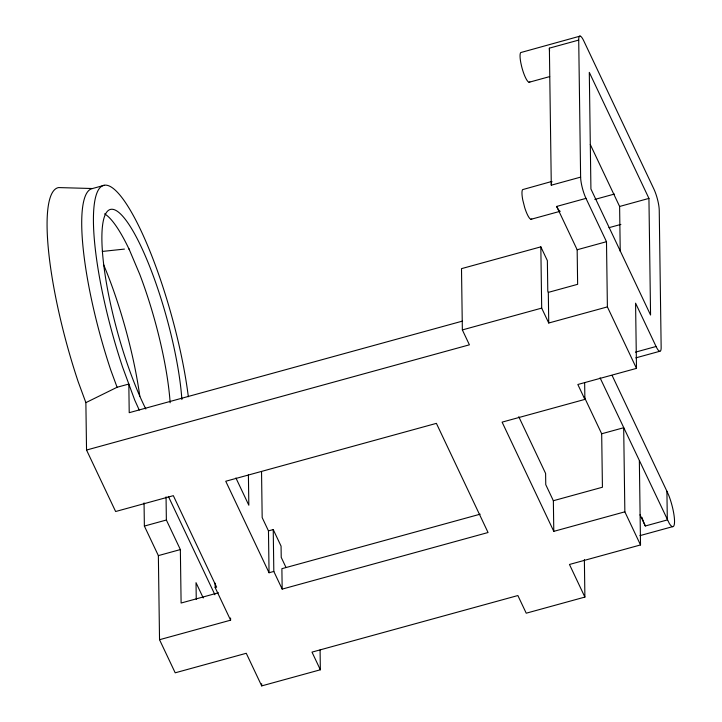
<?xml version="1.0" encoding="UTF-8"?>
<svg xmlns="http://www.w3.org/2000/svg" width="722" height="722" viewBox="0 0 722 722"><rect width="100%" height="100%" fill="white"/><g stroke="black" fill="none" stroke-linecap="round" stroke-linejoin="round"><path stroke-width="1.08" d="M320.081 649.944L320.351 669.781L261.698 685.9L246.265 653.284L175.202 672.814L159.535 639.71L230.598 620.18L215.165 587.564L216.627 587.167L173.334 495.662L115.628 511.519L86.541 450.041L85.873 402.641L117.09 387.263L128.823 384.041L129.22 412.686L462.54 321.082M580.136 36.1L520.679 52.58A15.568 3.321 74.6 0 0 520.824 62.796L521.681 66.659A15.568 3.321 74.6 0 0 529.867 81.911M578.71 40.089L580.623 177.125L551.292 185.193L549.379 48.148L578.71 40.089A15.568 3.321 74.6 0 1 583.791 40.91L653.879 189.02A15.568 3.321 74.6 0 1 659.24 210.273L661.153 347.309A15.568 3.321 74.6 0 1 656.072 346.488L635.432 352.155M85.873 402.641L78.156 381.667A154.689 33.041 74.6 0 1 58.59 187.576L92.488 188.532L104.221 185.31M529.073 82.272L549.704 76.595M551.635 181.502L522.593 189.624A15.568 3.321 74.6 0 0 522.737 199.832L524.704 207.611A15.568 3.321 74.6 0 0 529.921 218.649L530.986 219.308L560.308 211.248M607.392 306.895L548.738 323.014L548.314 292.383L577.636 284.324L577.158 249.758L556.662 206.438L585.984 198.379L606.489 241.699L607.392 306.895L636.488 368.373L577.835 384.492L584.883 399.392L502.106 422.135L553.792 531.356L624.855 511.826L623.682 427.731L601.679 433.778L602.428 487.233L553.359 500.725L553.792 531.356M594.829 199.434L614.377 194.065M620.234 251.319L619.611 206.465L648.934 198.406L589.296 72.371L590.921 188.993L650.567 315.027L648.934 198.406M608.935 227.692L620.884 224.407M548.314 292.383L547.79 291.282L547.366 260.642L540.832 246.852L461.502 268.647L462.36 329.918L469.408 344.818L86.541 450.041M577.158 249.758L606.489 241.699M462.36 329.918L541.69 308.113L540.832 246.852M635.829 357.868L659.727 351.298M159.535 639.71L158.362 555.615L144.373 526.067L166.367 520.02L166.051 496.844M158.362 555.615L180.356 549.568L166.367 520.02M273.232 529.578L273.818 571.445L269.053 572.754L268.467 530.887L273.232 529.578L281.066 546.13L281.228 557.366L286.011 567.483M480.184 514.181L281.887 568.683L282.176 589.107L488.054 532.52L436.395 423.363L225.751 481.249L269.053 572.754M218.432 592.771L181.105 603.032L180.356 549.568M640.017 514.777L645.315 525.986L667.318 519.939L666.911 491.249L612.13 375.476M639.909 535.643L672.525 526.681M639.349 460.844L640.522 544.939L569.459 564.469L584.892 597.076L526.23 613.195L517.873 595.542L311.994 652.119L320.351 669.781M102.316 251.437L124.437 249.09M590.271 144.463L619.611 206.465M656.072 346.488L635.577 303.168L636.488 368.373M600.054 377.805L669.294 523.441A21.868 4.675 74.6 0 0 674.538 521.076A21.868 4.675 74.6 0 0 668.906 495.725L666.911 491.249M584.324 397.091L601.679 433.778M541.69 308.113L548.738 323.014M624.855 511.826L640.522 544.939M518.766 416.72L545.606 473.433L545.76 484.661L553.359 500.725M268.467 530.887L262.176 517.584L261.535 471.529M235.913 477.955L248.828 505.229L248.404 474.95M273.818 571.445L282.176 589.107M168.379 496.42L214.912 594.747M203.252 597.96L196.023 582.681L196.258 599.386M139.247 410.06L134.716 400.06L122.541 366.966A144.77 30.92 74.6 0 1 109.545 186.141A144.77 30.92 74.6 0 1 188.343 396.748M128.868 248.621L139.725 274.288A119.861 25.604 74.6 0 1 170.148 402.786M117.09 387.263L110.809 370.187A144.77 30.92 74.6 0 1 92.488 188.532M584.649 382.678L584.883 399.392M584.369 559.613L584.892 597.076M261.671 683.698L261.698 685.9M230.571 617.987L230.598 620.18M215.102 583.159L215.165 587.564M144.048 502.891L144.373 526.067M645.315 525.986A21.868 4.675 74.6 0 1 641.966 517.376M145.826 409.013A119.861 25.604 74.6 0 1 102.136 247.014A119.861 25.604 74.6 0 1 136.81 237.926A119.861 25.604 74.6 0 1 181.881 399.564M585.984 198.379A15.568 3.321 74.6 0 1 580.623 177.125M103.571 264.622A129.473 27.653 74.6 0 1 139.797 396.234M559.252 210.589A15.568 3.321 74.6 0 1 556.662 206.438M551.292 185.193A15.568 3.321 74.6 0 1 551.924 181.565M549.595 51.172A15.568 3.321 74.6 0 1 549.379 48.148M531.78 218.946A15.568 3.321 74.6 0 1 530.986 219.308M104.573 213.856A119.861 25.604 74.6 0 1 129.283 249.613"/></g></svg>
